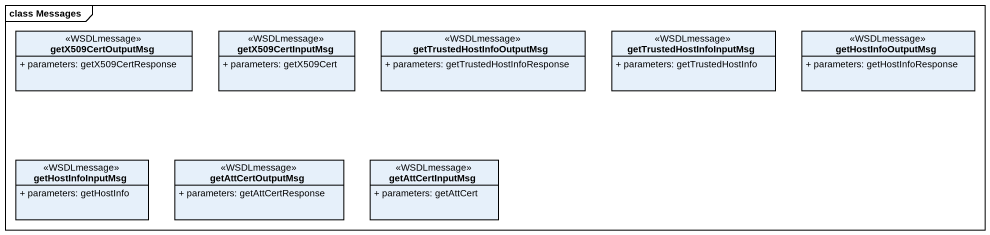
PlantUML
@startuml
mainframe class Messages
hide circle
hide empty members
skinparam classAttributeIconSize 0
class getX509CertOutputMsg <<WSDLmessage>> {
  + parameters: getX509CertResponse
}
class getX509CertInputMsg <<WSDLmessage>> {
  + parameters: getX509Cert
}
class getTrustedHostInfoOutputMsg <<WSDLmessage>> {
  + parameters: getTrustedHostInfoResponse
}
class getTrustedHostInfoInputMsg <<WSDLmessage>> {
  + parameters: getTrustedHostInfo
}
class getHostInfoOutputMsg <<WSDLmessage>> {
  + parameters: getHostInfoResponse
}
class getHostInfoInputMsg <<WSDLmessage>> {
  + parameters: getHostInfo
}
class getAttCertOutputMsg <<WSDLmessage>> {
  + parameters: getAttCertResponse
}
class getAttCertInputMsg <<WSDLmessage>> {
  + parameters: getAttCert
}
@enduml
